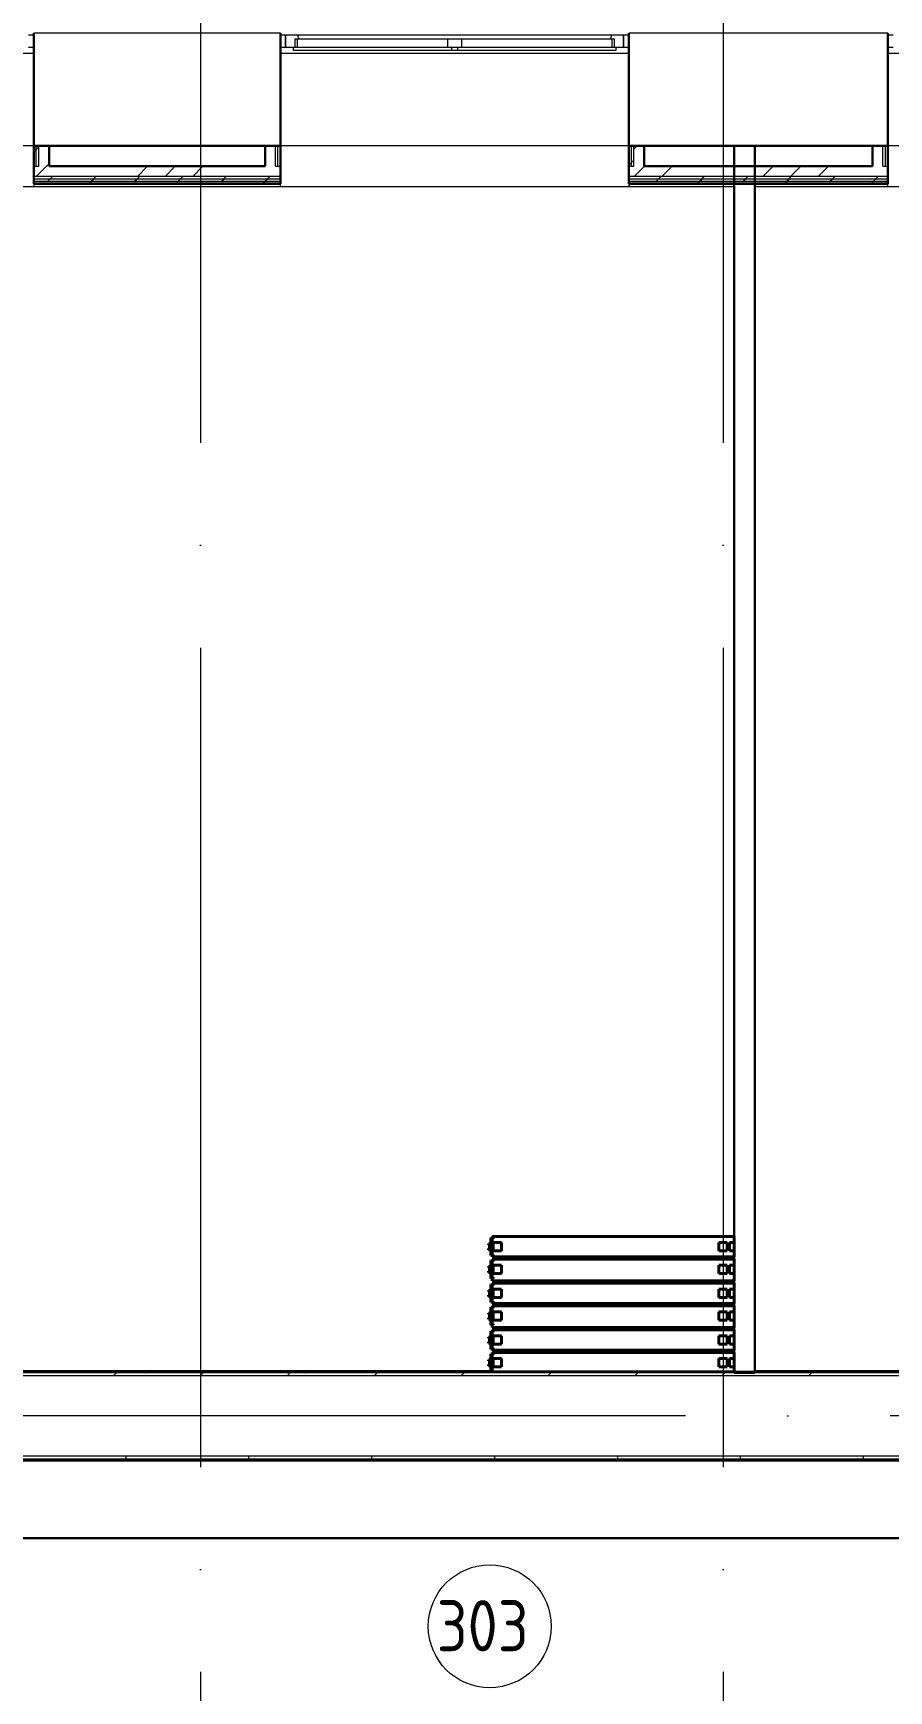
# Model space of a CAD drawing. Header units: millimetres. Extents: x -1073752 to 1436911, y -1379358 to 94781.
# Drawn here: x -1025821 to -1021644, y -1123731 to -1115638 of the extents above; entities that cross this region are included whole.
import ezdxf

# ---------------------------------------------------------------- set-up
doc = ezdxf.new("R2010")
doc.units = ezdxf.units.MM
doc.linetypes.add('ADSK_Линия сетки', pattern=[25, 20, -2.5, 0, -2.5])
for name, color, linetype, lineweight in [('_ Окна', 7, 'Continuous', 9), ('лс', 5, 'Continuous', 30), ('Марки помещений', 7, 'Continuous', 20), ('Обобщенные модели', 252, 'Continuous', 18), ('Ограждение', 252, 'Continuous', 9), ('Окна', 7, 'Continuous', 9), ('Оси', 252, 'Continuous', 9), ('Стены внутренние', 7, 'Continuous', 18), ('Стены наружные', 7, 'Continuous', 18), ('Стены штриховка', 7, 'Continuous', 9)]:
    doc.layers.add(name, color=color, linetype=linetype, lineweight=lineweight)
doc.styles.add('GOST Common_2', font='', dxfattribs={"width": 0.9, "height": 250})
doc.styles.get('GOST Common_2').set_extended_font_data('GOST type B')

# ---------------------------------------------------------------- blocks, each defined once
blk = doc.blocks.new('3 этаж')
at = {"layer": '_ Окна', "color": 251, "true_color": 0x636466}
for p, q in [((275830.8, -2423.4), (275805.8, -2423.4)), ((277060.8, -2423.4), (277035.8, -2423.4)), ((277060.8, -2481.4), (277060.8, -2423.4)), ((278735.8, -2423.4), (278710.8, -2423.4)), ((278710.8, -2423.4), (278710.8, -2481.4)), ((280025.8, -2423.4), (280000.8, -2423.4)), ((275805.8, -2481.4), (275830.8, -2481.4)), ((277035.8, -2481.4), (277060.8, -2481.4)), ((278710.8, -2481.4), (278735.8, -2481.4)), ((280000.8, -2481.4), (280025.8, -2481.4))]:
    blk.add_line(p, q, dxfattribs=at)
at = {"layer": '_ Окна', "color": 251, "lineweight": 18, "true_color": 0x636466}
for p, q in [((277120.2, -2423.4), (277060.8, -2423.4)), ((277060.8, -2423.4), (277060.8, -2481.4)), ((277124.8, -2440.4), (277120.2, -2423.4)), ((278651.3, -2423.4), (278646.8, -2440.4)), ((278710.8, -2423.4), (278651.3, -2423.4)), ((278710.8, -2481.4), (278710.8, -2423.4)), ((277060.8, -2481.4), (277098.8, -2481.4)), ((277106.8, -2481.4), (277106.8, -2440.4)), ((277106.8, -2440.4), (277118.8, -2440.4)), ((278652.8, -2440.4), (278664.8, -2440.4)), ((278664.8, -2440.4), (278664.8, -2481.4)), ((278672.8, -2481.4), (278710.8, -2481.4))]:
    blk.add_line(p, q, dxfattribs=at)
at = {"layer": 'Марки помещений', "color": 251, "true_color": 0x636466}
blk.add_circle((278056.9, -10191.3), 300, dxfattribs=at)
at = {"layer": 'Обобщенные модели', "color": 251, "lineweight": 40, "true_color": 0x636466}
for p, q in [((278062.5, -8323.4), (278050.8, -8323.4)), ((278050.8, -8323.4), (278050.8, -8329.3)), ((278050.8, -8329.3), (278056.6, -8329.3)), ((278056.6, -8329.3), (278056.6, -8346.8)), ((278062.5, -8294.2), (278062.5, -8323.4)), ((278074.1, -8294.2), (278062.5, -8294.2)), ((279250.8, -8288.4), (278068.3, -8288.4)), ((278068.3, -8288.4), (278068.3, -8387.7)), ((278068.3, -8376), (278068.3, -8300)), ((278068.3, -8300), (278074.1, -8300)), ((278074.1, -8300), (278074.1, -8294.2)), ((278074.1, -8317.6), (278074.1, -8358.5)), ((278115, -8317.6), (278074.1, -8317.6)), ((278115, -8358.5), (278115, -8317.6)), ((279174.8, -8317.6), (279174.8, -8358.5)), ((279215.7, -8317.6), (279174.8, -8317.6)), ((279215.7, -8358.5), (279215.7, -8317.6)), ((279250.8, -8317.6), (279227.4, -8317.6)), ((279227.4, -8317.6), (279227.4, -8358.5)), ((279250.8, -8387.7), (279250.8, -8288.4)), ((279250.8, -8358.5), (279250.8, -8317.6)), ((278056.6, -8346.8), (278050.8, -8346.8)), ((278050.8, -8346.8), (278050.8, -8352.6)), ((278050.8, -8352.6), (278062.5, -8352.6)), ((278062.5, -8352.6), (278062.5, -8381.8)), ((278062.5, -8381.8), (278074.1, -8381.8)), ((278062.5, -8405.2), (278062.5, -8434.4)), ((278074.1, -8405.2), (278062.5, -8405.2)), ((278074.1, -8376), (278068.3, -8376)), ((278068.3, -8387.7), (279250.8, -8387.7)), ((279250.8, -8399.3), (278068.3, -8399.3)), ((278068.3, -8399.3), (278068.3, -8504.5)), ((278068.3, -8487), (278068.3, -8411)), ((278068.3, -8411), (278074.1, -8411)), ((278074.1, -8358.5), (278115, -8358.5)), ((278074.1, -8381.8), (278074.1, -8376)), ((278074.1, -8411), (278074.1, -8405.2)), ((279174.8, -8358.5), (279215.7, -8358.5)), ((279227.4, -8358.5), (279250.8, -8358.5)), ((279250.8, -8504.5), (279250.8, -8399.3)), ((278062.5, -8434.4), (278050.8, -8434.4)), ((278050.8, -8434.4), (278050.8, -8440.2)), ((278050.8, -8440.2), (278056.6, -8440.2)), ((278056.6, -8457.8), (278050.8, -8457.8)), ((278050.8, -8457.8), (278050.8, -8463.6)), ((278050.8, -8463.6), (278062.5, -8463.6)), ((278056.6, -8440.2), (278056.6, -8457.8)), ((278062.5, -8463.6), (278062.5, -8492.8)), ((278062.5, -8492.8), (278074.1, -8492.8)), ((278074.1, -8487), (278068.3, -8487)), ((278074.1, -8428.6), (278074.1, -8469.4)), ((278115, -8428.6), (278074.1, -8428.6)), ((278074.1, -8469.4), (278115, -8469.4)), ((278074.1, -8492.8), (278074.1, -8487)), ((278115, -8469.4), (278115, -8428.6)), ((279174.8, -8428.6), (279174.8, -8469.4)), ((279215.7, -8428.6), (279174.8, -8428.6)), ((279174.8, -8469.4), (279215.7, -8469.4)), ((279215.7, -8469.4), (279215.7, -8428.6)), ((279250.8, -8428.6), (279227.4, -8428.6)), ((279227.4, -8428.6), (279227.4, -8469.4)), ((279227.4, -8469.4), (279250.8, -8469.4)), ((279250.8, -8469.4), (279250.8, -8428.6)), ((278062.5, -8551.2), (278050.8, -8551.2)), ((278050.8, -8551.2), (278050.8, -8557.1)), ((278050.8, -8557.1), (278056.6, -8557.1)), ((278056.6, -8574.6), (278050.8, -8574.6)), ((278050.8, -8574.6), (278050.8, -8580.4)), ((278056.6, -8557.1), (278056.6, -8574.6)), ((278062.5, -8522), (278062.5, -8551.2)), ((278074.1, -8522), (278062.5, -8522)), ((278068.3, -8504.5), (279250.8, -8504.5)), ((279250.8, -8516.2), (278068.3, -8516.2)), ((278068.3, -8516.2), (278068.3, -8615.5)), ((278068.3, -8603.8), (278068.3, -8527.9)), ((278068.3, -8527.9), (278074.1, -8527.9)), ((278074.1, -8527.9), (278074.1, -8522)), ((278074.1, -8545.4), (278074.1, -8586.3)), ((278115, -8545.4), (278074.1, -8545.4)), ((278115, -8586.3), (278115, -8545.4)), ((279174.8, -8545.4), (279174.8, -8586.3)), ((279215.7, -8545.4), (279174.8, -8545.4)), ((279215.7, -8586.3), (279215.7, -8545.4)), ((279250.8, -8545.4), (279227.4, -8545.4)), ((279227.4, -8545.4), (279227.4, -8586.3)), ((279250.8, -8615.5), (279250.8, -8516.2)), ((279250.8, -8586.3), (279250.8, -8545.4)), ((278050.8, -8580.4), (278062.5, -8580.4)), ((278062.5, -8580.4), (278062.5, -8609.6)), ((278062.5, -8609.6), (278074.1, -8609.6)), ((278062.5, -8633), (278062.5, -8662.2)), ((278074.1, -8633), (278062.5, -8633)), ((278074.1, -8603.8), (278068.3, -8603.8)), ((278068.3, -8615.5), (279250.8, -8615.5)), ((279250.8, -8627.2), (278068.3, -8627.2)), ((278068.3, -8627.2), (278068.3, -8732.3)), ((278068.3, -8714.8), (278068.3, -8638.8)), ((278068.3, -8638.8), (278074.1, -8638.8)), ((278074.1, -8586.3), (278115, -8586.3)), ((278074.1, -8609.6), (278074.1, -8603.8)), ((278074.1, -8638.8), (278074.1, -8633)), ((278074.1, -8656.4), (278074.1, -8697.3)), ((278115, -8656.4), (278074.1, -8656.4)), ((278115, -8697.3), (278115, -8656.4)), ((279174.8, -8586.3), (279215.7, -8586.3)), ((279174.8, -8656.4), (279174.8, -8697.3)), ((279215.7, -8656.4), (279174.8, -8656.4)), ((279215.7, -8697.3), (279215.7, -8656.4)), ((279227.4, -8586.3), (279250.8, -8586.3)), ((279250.8, -8656.4), (279227.4, -8656.4)), ((279227.4, -8656.4), (279227.4, -8697.3)), ((279250.8, -8732.3), (279250.8, -8627.2)), ((279250.8, -8697.3), (279250.8, -8656.4)), ((278062.5, -8662.2), (278050.8, -8662.2)), ((278050.8, -8662.2), (278050.8, -8668.1)), ((278050.8, -8668.1), (278056.6, -8668.1)), ((278056.6, -8685.6), (278050.8, -8685.6)), ((278050.8, -8685.6), (278050.8, -8691.4)), ((278050.8, -8691.4), (278062.5, -8691.4)), ((278056.6, -8668.1), (278056.6, -8685.6)), ((278062.5, -8691.4), (278062.5, -8720.6)), ((278062.5, -8720.6), (278074.1, -8720.6)), ((278074.1, -8714.8), (278068.3, -8714.8)), ((278068.3, -8732.3), (279250.8, -8732.3)), ((278074.1, -8697.3), (278115, -8697.3)), ((278074.1, -8720.6), (278074.1, -8714.8)), ((279174.8, -8697.3), (279215.7, -8697.3)), ((279227.4, -8697.3), (279250.8, -8697.3)), ((278062.5, -8779), (278050.8, -8779)), ((278050.8, -8779), (278050.8, -8784.9)), ((278050.8, -8784.9), (278056.6, -8784.9)), ((278056.6, -8802.4), (278050.8, -8802.4)), ((278050.8, -8802.4), (278050.8, -8808.3)), ((278050.8, -8808.3), (278062.5, -8808.3)), ((278056.6, -8784.9), (278056.6, -8802.4)), ((278062.5, -8749.8), (278062.5, -8779)), ((278074.1, -8749.8), (278062.5, -8749.8)), ((278062.5, -8808.3), (278062.5, -8837.5)), ((279250.8, -8744), (278068.3, -8744)), ((278068.3, -8744), (278068.3, -8843.3)), ((278068.3, -8831.6), (278068.3, -8755.7)), ((278068.3, -8755.7), (278074.1, -8755.7)), ((278074.1, -8755.7), (278074.1, -8749.8)), ((278074.1, -8773.2), (278074.1, -8814.1)), ((278115, -8773.2), (278074.1, -8773.2)), ((278074.1, -8814.1), (278115, -8814.1)), ((278115, -8814.1), (278115, -8773.2)), ((279174.8, -8773.2), (279174.8, -8814.1)), ((279215.7, -8773.2), (279174.8, -8773.2)), ((279174.8, -8814.1), (279215.7, -8814.1)), ((279215.7, -8814.1), (279215.7, -8773.2)), ((279250.8, -8773.2), (279227.4, -8773.2)), ((279227.4, -8773.2), (279227.4, -8814.1)), ((279227.4, -8814.1), (279250.8, -8814.1)), ((279250.8, -8843.3), (279250.8, -8744)), ((279250.8, -8814.1), (279250.8, -8773.2)), ((278062.5, -8890), (278050.8, -8890)), ((278050.8, -8890), (278050.8, -8895.9)), ((278050.8, -8895.9), (278056.6, -8895.9)), ((278056.6, -8895.9), (278056.6, -8913.4)), ((278062.5, -8837.5), (278074.1, -8837.5)), ((278062.5, -8860.8), (278062.5, -8890)), ((278074.1, -8860.8), (278062.5, -8860.8)), ((278074.1, -8831.6), (278068.3, -8831.6)), ((278068.3, -8843.3), (279250.8, -8843.3)), ((279250.8, -8855), (278068.3, -8855)), ((278068.3, -8855), (278068.3, -8948.4)), ((278068.3, -8942.6), (278068.3, -8866.7)), ((278068.3, -8866.7), (278074.1, -8866.7)), ((278074.1, -8837.5), (278074.1, -8831.6)), ((278074.1, -8866.7), (278074.1, -8860.8)), ((278074.1, -8884.2), (278074.1, -8925.1)), ((278115, -8884.2), (278074.1, -8884.2)), ((278115, -8925.1), (278115, -8884.2)), ((279174.8, -8884.2), (279174.8, -8925.1)), ((279215.7, -8884.2), (279174.8, -8884.2)), ((279215.7, -8925.1), (279215.7, -8884.2)), ((279250.8, -8884.2), (279227.4, -8884.2)), ((279227.4, -8884.2), (279227.4, -8925.1)), ((279250.8, -8948.4), (279250.8, -8855)), ((279250.8, -8925.1), (279250.8, -8884.2)), ((278056.6, -8913.4), (278050.8, -8913.4)), ((278050.8, -8913.4), (278050.8, -8919.2)), ((278050.8, -8919.2), (278062.5, -8919.2)), ((278062.5, -8919.2), (278062.5, -8948.4)), ((278062.5, -8948.4), (278074.1, -8948.4)), ((278074.1, -8942.6), (278068.3, -8942.6)), ((278068.3, -8948.4), (279250.8, -8948.4)), ((278074.1, -8925.1), (278115, -8925.1)), ((278074.1, -8948.4), (278074.1, -8942.6)), ((279174.8, -8925.1), (279215.7, -8925.1)), ((279227.4, -8925.1), (279250.8, -8925.1))]:
    blk.add_line(p, q, dxfattribs=at)
at = {"layer": 'Ограждение', "color": 251, "true_color": 0x636466}
for p, q in [((275830.8, -2513.4), (274130.8, -2513.4)), ((278735.8, -2513.4), (277035.8, -2513.4)), ((281700.8, -2513.4), (280000.8, -2513.4)), ((275830.8, -2963.4), (274130.8, -2963.4)), ((278735.8, -2963.4), (277035.8, -2963.4)), ((281700.8, -2963.4), (280000.8, -2963.4)), ((275830.8, -3148.4), (275830.8, -3163.4)), ((277035.8, -3163.4), (277035.8, -3148.4)), ((278735.8, -3148.4), (278735.8, -3163.4)), ((280000.8, -3163.4), (280000.8, -3148.4)), ((279250.8, -3163.4), (268970.8, -3163.4)), ((275830.8, -3163.4), (274130.8, -3163.4)), ((278735.8, -3163.4), (277035.8, -3163.4)), ((286930.8, -3163.4), (279350.8, -3163.4)), ((281700.8, -3163.4), (280000.8, -3163.4)), ((278062.5, -8943.4), (273550.8, -8943.4)), ((285030.8, -8943.4), (279350.8, -8943.4)), ((273550.8, -9383.4), (285030.8, -9383.4))]:
    blk.add_line(p, q, dxfattribs=at)
at = {"layer": 'Окна', "color": 251, "true_color": 0x636466}
for p, q in [((278651.3, -2423.4), (277120.2, -2423.4)), ((277098.8, -2481.4), (277870.8, -2481.4)), ((277098.8, -2498.4), (277098.8, -2481.4)), ((277870.8, -2498.4), (277098.8, -2498.4)), ((277118.8, -2440.4), (277850.8, -2440.4)), ((277118.8, -2481.4), (277118.8, -2440.4)), ((277850.8, -2440.4), (277920.8, -2440.4)), ((277850.8, -2440.4), (277850.8, -2481.4)), ((277870.8, -2481.4), (277900.8, -2481.4)), ((277870.8, -2481.4), (277870.8, -2498.4)), ((277900.8, -2498.4), (277870.8, -2498.4)), ((277900.8, -2481.4), (278672.8, -2481.4)), ((277900.8, -2498.4), (277900.8, -2481.4)), ((278672.8, -2498.4), (277900.8, -2498.4)), ((277920.8, -2440.4), (278652.8, -2440.4)), ((277920.8, -2481.4), (277920.8, -2440.4)), ((278652.8, -2440.4), (278652.8, -2481.4)), ((278672.8, -2481.4), (278672.8, -2498.4))]:
    blk.add_line(p, q, dxfattribs=at)
at = {"layer": 'Оси', "color": 251, "linetype": 'ADSK_Линия сетки', "ltscale": 200, "true_color": 0x636466}
for p, q in [((276645.8, 34587.2), (276645.8, -31389.6)), ((279195.8, 34587.2), (279195.8, -31389.6)), ((314013.1, -2963.4), (237073.5, -2963.4)), ((314013.1, -9163.4), (237073.5, -9163.4))]:
    blk.add_line(p, q, dxfattribs=at)
at = {"layer": 'Стены внутренние', "color": 251, "lineweight": 30, "true_color": 0x636466}
for p, q in [((275830.8, -2413.4), (275830.8, -2963.4)), ((277035.8, -2963.4), (277035.8, -2413.4)), ((278735.8, -2413.4), (278735.8, -2963.4)), ((280000.8, -2963.4), (280000.8, -2413.4)), ((275905.8, -2963.4), (276960.8, -2963.4)), ((278810.8, -2963.4), (279925.8, -2963.4))]:
    blk.add_line(p, q, dxfattribs=at)
at = {"layer": 'Стены внутренние', "color": 251, "true_color": 0x636466}
for p, q in [((277035.8, -2413.4), (275830.8, -2413.4)), ((280000.8, -2413.4), (278735.8, -2413.4)), ((280310.8, -8968.4), (273550.8, -8968.4)), ((273550.8, -9358.4), (280310.8, -9358.4))]:
    blk.add_line(p, q, dxfattribs=at)
at = {"layer": 'Стены наружные', "color": 251, "lineweight": 30, "true_color": 0x636466}
for p, q in [((275830.8, -2963.4), (275830.8, -3148.4)), ((275905.8, -2963.4), (275830.8, -2963.4)), ((275905.8, -3063.4), (275905.8, -2963.4)), ((276960.8, -2963.4), (276960.8, -3063.4)), ((277035.8, -2963.4), (276960.8, -2963.4)), ((277035.8, -3148.4), (277035.8, -2963.4)), ((278735.8, -2963.4), (278735.8, -3148.4)), ((278810.8, -2963.4), (278735.8, -2963.4)), ((278810.8, -3063.4), (278810.8, -2963.4)), ((279250.8, -2963.4), (279250.8, -8953.4)), ((279350.8, -8953.4), (279350.8, -2963.4)), ((279925.8, -2963.4), (279925.8, -3063.4)), ((280000.8, -2963.4), (279925.8, -2963.4)), ((280000.8, -3148.4), (280000.8, -2963.4)), ((276960.8, -3063.4), (275905.8, -3063.4)), ((279925.8, -3063.4), (278810.8, -3063.4)), ((275830.8, -3148.4), (277035.8, -3148.4)), ((278735.8, -3148.4), (280000.8, -3148.4)), ((285040.8, -8948.4), (273540.8, -8948.4)), ((279250.8, -8953.4), (279350.8, -8953.4)), ((273540.8, -9378.4), (285040.8, -9378.4))]:
    blk.add_line(p, q, dxfattribs=at)
at = {"layer": 'Стены наружные', "color": 251, "linetype": 'Continuous', "lineweight": 9, "true_color": 0x636466}
for p, q in [((275830.8, -2993.1), (275843.3, -2980.6)), ((275843.3, -2980.6), (275855.8, -2968.1)), ((275855.8, -2966.3), (275858.6, -2963.4)), ((278760.8, -2979.6), (278777, -2963.4)), ((275843.6, -3113.4), (275893.6, -3063.4)), ((275893.6, -3063.4), (275905.8, -3051.2)), ((276337, -3113.4), (276387, -3063.4)), ((276472, -3113.4), (276522, -3063.4)), ((276606.9, -3113.4), (276656.9, -3063.4)), ((277033.2, -3063.4), (277035.8, -3060.9)), ((278735.8, -3057.9), (278748.3, -3045.4)), ((278748.3, -3045.4), (278760.8, -3032.9)), ((278761.9, -3113.4), (278811.9, -3063.4)), ((278896.9, -3113.4), (278946.9, -3063.4)), ((279390.3, -3113.4), (279440.3, -3063.4)), ((279525.2, -3113.4), (279575.2, -3063.4)), ((279660.2, -3113.4), (279710.2, -3063.4)), ((275887.5, -3148.4), (275892.5, -3143.4)), ((275897.5, -3138.4), (275910, -3125.9)), ((275910, -3125.9), (275922.5, -3113.4)), ((275958.2, -3148.4), (275963.2, -3143.4)), ((276029, -3148.4), (276034, -3143.4)), ((276099.7, -3148.4), (276104.7, -3143.4)), ((276104.7, -3143.4), (276109.7, -3138.4)), ((276109.7, -3138.4), (276122.2, -3125.9)), ((276122.2, -3125.9), (276134.7, -3113.4)), ((276170.4, -3148.4), (276175.4, -3143.4)), ((276241.1, -3148.4), (276246.1, -3143.4)), ((276311.8, -3148.4), (276316.8, -3143.4)), ((276321.8, -3138.4), (276334.3, -3125.9)), ((276334.3, -3125.9), (276346.8, -3113.4)), ((276382.5, -3148.4), (276387.5, -3143.4)), ((276453.2, -3148.4), (276458.2, -3143.4)), ((276523.9, -3148.4), (276528.9, -3143.4)), ((276528.9, -3143.4), (276533.9, -3138.4)), ((276533.9, -3138.4), (276546.4, -3125.9)), ((276546.4, -3125.9), (276558.9, -3113.4)), ((276594.6, -3148.4), (276599.6, -3143.4)), ((276665.4, -3148.4), (276670.4, -3143.4)), ((276736.1, -3148.4), (276741.1, -3143.4)), ((276746.1, -3138.4), (276758.6, -3125.9)), ((276758.6, -3125.9), (276771.1, -3113.4)), ((276806.8, -3148.4), (276811.8, -3143.4)), ((276877.5, -3148.4), (276882.5, -3143.4)), ((276948.2, -3148.4), (276953.2, -3143.4)), ((276953.2, -3143.4), (276958.2, -3138.4)), ((276958.2, -3138.4), (276970.7, -3125.9)), ((276970.7, -3125.9), (276983.2, -3113.4)), ((277018.9, -3148.4), (277023.9, -3143.4)), ((278786.7, -3148.4), (278791.7, -3143.4)), ((278857.4, -3148.4), (278862.4, -3143.4)), ((278867.4, -3138.4), (278879.9, -3125.9)), ((278879.9, -3125.9), (278892.4, -3113.4)), ((278928.1, -3148.4), (278933.1, -3143.4)), ((278998.8, -3148.4), (279003.8, -3143.4)), ((279069.5, -3148.4), (279074.5, -3143.4)), ((279074.5, -3143.4), (279079.5, -3138.4)), ((279079.5, -3138.4), (279092, -3125.9)), ((279092, -3125.9), (279104.5, -3113.4)), ((279140.2, -3148.4), (279145.2, -3143.4)), ((279210.9, -3148.4), (279215.9, -3143.4)), ((279281.6, -3148.4), (279286.6, -3143.4)), ((279291.6, -3138.4), (279304.1, -3125.9)), ((279304.1, -3125.9), (279316.6, -3113.4)), ((279352.4, -3148.4), (279357.4, -3143.4)), ((279423.1, -3148.4), (279428.1, -3143.4)), ((279493.8, -3148.4), (279498.8, -3143.4)), ((279498.8, -3143.4), (279503.8, -3138.4)), ((279503.8, -3138.4), (279516.3, -3125.9)), ((279516.3, -3125.9), (279528.8, -3113.4)), ((279564.5, -3148.4), (279569.5, -3143.4)), ((279635.2, -3148.4), (279640.2, -3143.4)), ((279705.9, -3148.4), (279710.9, -3143.4)), ((279715.9, -3138.4), (279728.4, -3125.9)), ((279728.4, -3125.9), (279740.9, -3113.4)), ((279776.6, -3148.4), (279781.6, -3143.4)), ((279847.3, -3148.4), (279852.3, -3143.4)), ((279918, -3148.4), (279923, -3143.4)), ((279923, -3143.4), (279928, -3138.4)), ((279928, -3138.4), (279940.5, -3125.9)), ((279940.5, -3125.9), (279953, -3113.4)), ((279988.8, -3148.4), (279993.8, -3143.4)), ((275880.8, -8953.4), (275885.8, -8948.4)), ((275951.5, -8953.4), (275956.5, -8948.4)), ((276022.2, -8953.4), (276027.2, -8948.4)), ((276092.9, -8953.4), (276097.9, -8948.4)), ((276163.7, -8953.4), (276168.7, -8948.4)), ((276219.4, -8968.4), (276234.4, -8953.4)), ((276234.4, -8953.4), (276239.4, -8948.4)), ((276305.1, -8953.4), (276310.1, -8948.4)), ((276375.8, -8953.4), (276380.8, -8948.4)), ((276446.5, -8953.4), (276451.5, -8948.4)), ((276517.2, -8953.4), (276522.2, -8948.4)), ((276587.9, -8953.4), (276592.9, -8948.4)), ((276643.6, -8968.4), (276658.6, -8953.4)), ((276658.6, -8953.4), (276663.6, -8948.4)), ((276729.3, -8953.4), (276734.3, -8948.4)), ((276800, -8953.4), (276805, -8948.4)), ((276870.8, -8953.4), (276875.8, -8948.4)), ((276941.5, -8953.4), (276946.5, -8948.4)), ((277012.2, -8953.4), (277017.2, -8948.4)), ((277067.9, -8968.4), (277082.9, -8953.4)), ((277082.9, -8953.4), (277087.9, -8948.4)), ((277153.6, -8953.4), (277158.6, -8948.4)), ((277224.3, -8953.4), (277229.3, -8948.4)), ((277295, -8953.4), (277300, -8948.4)), ((277365.7, -8953.4), (277370.7, -8948.4)), ((277436.4, -8953.4), (277441.4, -8948.4)), ((277492.2, -8968.4), (277507.2, -8953.4)), ((277507.2, -8953.4), (277512.2, -8948.4)), ((277577.9, -8953.4), (277582.9, -8948.4)), ((277648.6, -8953.4), (277653.6, -8948.4)), ((277719.3, -8953.4), (277724.3, -8948.4)), ((277790, -8953.4), (277795, -8948.4)), ((277860.7, -8953.4), (277865.7, -8948.4)), ((277916.4, -8968.4), (277931.4, -8953.4)), ((277931.4, -8953.4), (277936.4, -8948.4)), ((278002.1, -8953.4), (278007.1, -8948.4)), ((278072.8, -8953.4), (278077.8, -8948.4)), ((278143.6, -8953.4), (278148.6, -8948.4)), ((278214.3, -8953.4), (278219.3, -8948.4)), ((278285, -8953.4), (278290, -8948.4)), ((278340.7, -8968.4), (278355.7, -8953.4)), ((278355.7, -8953.4), (278360.7, -8948.4)), ((278426.4, -8953.4), (278431.4, -8948.4)), ((278497.1, -8953.4), (278502.1, -8948.4)), ((278567.8, -8953.4), (278572.8, -8948.4)), ((278638.5, -8953.4), (278643.5, -8948.4)), ((278709.2, -8953.4), (278714.2, -8948.4)), ((278764.9, -8968.4), (278779.9, -8953.4)), ((278779.9, -8953.4), (278784.9, -8948.4)), ((278850.7, -8953.4), (278855.7, -8948.4)), ((278921.4, -8953.4), (278926.4, -8948.4)), ((278992.1, -8953.4), (278997.1, -8948.4)), ((279062.8, -8953.4), (279067.8, -8948.4)), ((279133.5, -8953.4), (279138.5, -8948.4)), ((279189.2, -8968.4), (279204.2, -8953.4)), ((279204.2, -8953.4), (279209.2, -8948.4)), ((279274.9, -8953.4), (279279.9, -8948.4)), ((279345.6, -8953.4), (279350.6, -8948.4)), ((279416.3, -8953.4), (279421.3, -8948.4)), ((279487.1, -8953.4), (279492.1, -8948.4)), ((279557.8, -8953.4), (279562.8, -8948.4)), ((279613.5, -8968.4), (279628.5, -8953.4)), ((279628.5, -8953.4), (279633.5, -8948.4)), ((279699.2, -8953.4), (279704.2, -8948.4)), ((279769.9, -8953.4), (279774.9, -8948.4)), ((279840.6, -8953.4), (279845.6, -8948.4)), ((279911.3, -8953.4), (279916.3, -8948.4)), ((279982, -8953.4), (279987, -8948.4)), ((275880.1, -9378.4), (275885.1, -9373.4)), ((275950.8, -9378.4), (275955.8, -9373.4)), ((276021.5, -9378.4), (276026.5, -9373.4)), ((276092.2, -9378.4), (276097.2, -9373.4)), ((276162.9, -9378.4), (276167.9, -9373.4)), ((276233.6, -9378.4), (276238.6, -9373.4)), ((276281.8, -9373.4), (276281.8, -9358.4)), ((276304.3, -9378.4), (276309.3, -9373.4)), ((276375, -9378.4), (276380, -9373.4)), ((276445.8, -9378.4), (276450.8, -9373.4)), ((276516.5, -9378.4), (276521.5, -9373.4)), ((276587.2, -9378.4), (276592.2, -9373.4)), ((276657.9, -9378.4), (276662.9, -9373.4)), ((276728.6, -9378.4), (276733.6, -9373.4)), ((276799.3, -9378.4), (276804.3, -9373.4)), ((276870, -9378.4), (276875, -9373.4)), ((276881.8, -9373.4), (276881.8, -9358.4)), ((276940.7, -9378.4), (276945.7, -9373.4)), ((277011.4, -9378.4), (277016.4, -9373.4)), ((277082.2, -9378.4), (277087.2, -9373.4)), ((277152.9, -9378.4), (277157.9, -9373.4)), ((277223.6, -9378.4), (277228.6, -9373.4)), ((277294.3, -9378.4), (277299.3, -9373.4)), ((277365, -9378.4), (277370, -9373.4)), ((277435.7, -9378.4), (277440.7, -9373.4)), ((277481.8, -9373.4), (277481.8, -9358.4)), ((277506.4, -9378.4), (277511.4, -9373.4)), ((277577.1, -9378.4), (277582.1, -9373.4)), ((277647.8, -9378.4), (277652.8, -9373.4)), ((277718.6, -9378.4), (277723.6, -9373.4)), ((277789.3, -9378.4), (277794.3, -9373.4)), ((277860, -9378.4), (277865, -9373.4)), ((277930.7, -9378.4), (277935.7, -9373.4)), ((278001.4, -9378.4), (278006.4, -9373.4)), ((278072.1, -9378.4), (278077.1, -9373.4)), ((278081.8, -9373.4), (278081.8, -9358.4)), ((278142.8, -9378.4), (278147.8, -9373.4)), ((278213.5, -9378.4), (278218.5, -9373.4)), ((278284.2, -9378.4), (278289.2, -9373.4)), ((278354.9, -9378.4), (278359.9, -9373.4)), ((278425.7, -9378.4), (278430.7, -9373.4)), ((278496.4, -9378.4), (278501.4, -9373.4)), ((278567.1, -9378.4), (278572.1, -9373.4)), ((278637.8, -9378.4), (278642.8, -9373.4)), ((278681.8, -9373.4), (278681.8, -9358.4)), ((278708.5, -9378.4), (278713.5, -9373.4)), ((278779.2, -9378.4), (278784.2, -9373.4)), ((278849.9, -9378.4), (278854.9, -9373.4)), ((278920.6, -9378.4), (278925.6, -9373.4)), ((278991.3, -9378.4), (278996.3, -9373.4)), ((279062.1, -9378.4), (279067.1, -9373.4)), ((279132.8, -9378.4), (279137.8, -9373.4)), ((279203.5, -9378.4), (279208.5, -9373.4)), ((279274.2, -9378.4), (279279.2, -9373.4)), ((279281.8, -9373.4), (279281.8, -9358.4)), ((279344.9, -9378.4), (279349.9, -9373.4)), ((279415.6, -9378.4), (279420.6, -9373.4)), ((279486.3, -9378.4), (279491.3, -9373.4)), ((279557, -9378.4), (279562, -9373.4)), ((279627.7, -9378.4), (279632.7, -9373.4)), ((279698.5, -9378.4), (279703.5, -9373.4)), ((279769.2, -9378.4), (279774.2, -9373.4)), ((279839.9, -9378.4), (279844.9, -9373.4)), ((279881.8, -9373.4), (279881.8, -9358.4)), ((279910.6, -9378.4), (279915.6, -9373.4)), ((279981.3, -9378.4), (279986.3, -9373.4))]:
    blk.add_line(p, q, dxfattribs=at)
at = {"layer": 'Стены штриховка', "color": 251, "true_color": 0x636466}
for p, q in [((275843.3, -3063.4), (275843.3, -2963.4)), ((275855.8, -3063.4), (275855.8, -2963.4)), ((277010.8, -3063.4), (277010.8, -2963.4)), ((277023.3, -3063.4), (277023.3, -2963.4)), ((278748.3, -3063.4), (278748.3, -2963.4)), ((278760.8, -3063.4), (278760.8, -2963.4)), ((279975.8, -3063.4), (279975.8, -2963.4)), ((279988.3, -3063.4), (279988.3, -2963.4)), ((275830.8, -3063.4), (275855.8, -3063.4)), ((277010.8, -3063.4), (277035.8, -3063.4)), ((278735.8, -3063.4), (278760.8, -3063.4)), ((279975.8, -3063.4), (280000.8, -3063.4)), ((277035.8, -3113.4), (275830.8, -3113.4)), ((277035.8, -3125.9), (275830.8, -3125.9)), ((277035.8, -3138.4), (275830.8, -3138.4)), ((275830.8, -3143.4), (277035.8, -3143.4)), ((280000.8, -3113.4), (278735.8, -3113.4)), ((280000.8, -3125.9), (278735.8, -3125.9)), ((280000.8, -3138.4), (278735.8, -3138.4)), ((278735.8, -3143.4), (280000.8, -3143.4)), ((285040.8, -8953.4), (273540.8, -8953.4)), ((273540.8, -9373.4), (285040.8, -9373.4))]:
    blk.add_line(p, q, dxfattribs=at)
at = {"layer": 'Марки помещений', "color": 251, "true_color": 0x636466, "style": 'GOST Common_2', "width": 0.9}
blk.add_text('303', height=250, dxfattribs=at).set_placement((277798.1, -10313.6))

msp = doc.modelspace()

# ---------------------------------------------------------------- linework, layer by layer
at = {"layer": 'лс'}
msp.add_line((-1016020.3, -1122985.1), (-1030741.4, -1122985.1), dxfattribs=at)

# ---------------------------------------------------------------- block references
msp.add_blockref('3 этаж', (-1301649.5, -1113224.3))

doc.saveas('drawing.dxf')
